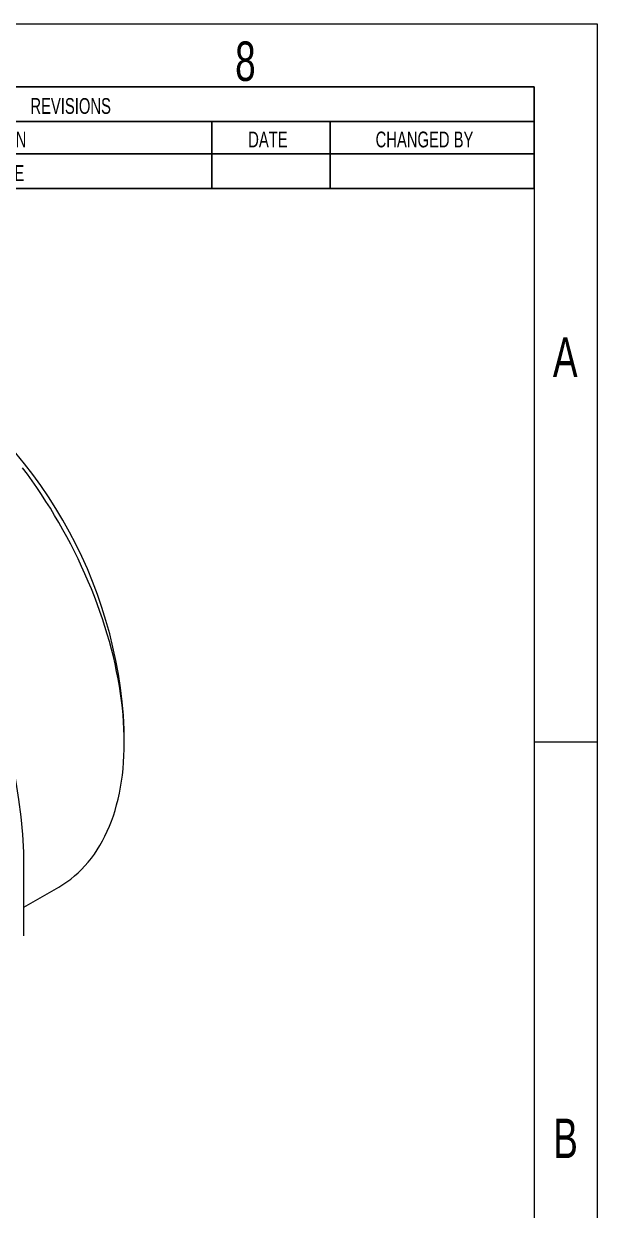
# Model space of a CAD drawing. Header units: millimetres. Extents: x -56 to 182, y 0 to 146.
# Drawn here: x 37.97 to 41.6, y 21.78 to 29.3 of the extents above; entities that cross this region are included whole.
import ezdxf

# ---------------------------------------------------------------- set-up
doc = ezdxf.new("R2010")
doc.units = ezdxf.units.MM
doc.layers.add('FORMAT', color=7, linetype='Continuous')
doc.layers.add('SLD-0', color=7, linetype='Continuous')
doc.styles.add('SLDTEXTSTYLE0', font='TXT', dxfattribs={"width": 0.7})

# ---------------------------------------------------------------- blocks, each defined once
blk = doc.blocks.new('SW_NOTE_0')
at = {"layer": 'FORMAT', "color": 0, "insert": (0, 0.0645), "char_height": 0.05, "attachment_point": 1, "style": 'SLDTEXTSTYLE0'}
blk.add_mtext('REVISIONS', dxfattribs=at)
blk = doc.blocks.new('SW_NOTE_0_1')
at = {"layer": 'FORMAT', "color": 0, "insert": (0, 0.0645), "char_height": 0.05, "attachment_point": 1, "style": 'SLDTEXTSTYLE0'}
blk.add_mtext('ZONE', dxfattribs=at)
blk = doc.blocks.new('SW_NOTE_0_2')
at = {"layer": 'FORMAT', "color": 0, "insert": (0, 0.0645), "char_height": 0.05, "attachment_point": 1, "style": 'SLDTEXTSTYLE0'}
blk.add_mtext('REV.', dxfattribs=at)
blk = doc.blocks.new('SW_NOTE_0_3')
at = {"layer": 'FORMAT', "color": 0, "insert": (0, 0.0645), "char_height": 0.05, "attachment_point": 1, "style": 'SLDTEXTSTYLE0'}
blk.add_mtext('DESCRIPTION', dxfattribs=at)
blk = doc.blocks.new('SW_NOTE_0_4')
at = {"layer": 'FORMAT', "color": 0, "insert": (0, 0.0645), "char_height": 0.05, "attachment_point": 1, "style": 'SLDTEXTSTYLE0'}
blk.add_mtext('DATE', dxfattribs=at)
blk = doc.blocks.new('SW_NOTE_0_5')
at = {"layer": 'FORMAT', "color": 0, "insert": (0, 0.0645), "char_height": 0.05, "attachment_point": 1, "style": 'SLDTEXTSTYLE0'}
blk.add_mtext('CHANGED BY', dxfattribs=at)
blk = doc.blocks.new('SW_NOTE_0_6')
at = {"layer": 'FORMAT', "color": 0, "insert": (0, 0.0645), "char_height": 0.05, "attachment_point": 1, "style": 'SLDTEXTSTYLE0'}
blk.add_mtext('#', dxfattribs=at)
blk = doc.blocks.new('SW_NOTE_0_7')
at = {"layer": 'FORMAT', "color": 0, "insert": (0, 0.0645), "char_height": 0.05, "attachment_point": 1, "style": 'SLDTEXTSTYLE0'}
blk.add_mtext('FIRST ISSUE', dxfattribs=at)
blk = doc.blocks.new('SW_TABLEANNOTATION_0')
at = {"layer": 'FORMAT'}
for p, q in [((0, 0), (0, -0.11)), ((0, 0), (0.24, 0)), ((0, 0), (0, -0.3225)), ((2.9, 0), (0, 0)), ((0.24, 0), (0.43, 0)), ((0.43, 0), (1.88, 0)), ((1.88, 0), (2.255, 0)), ((2.255, 0), (2.9, 0)), ((2.9, 0), (2.9, -0.11)), ((2.9, -0.3225), (2.9, 0)), ((0, -0.11), (0, -0.2125)), ((0, -0.11), (0.24, -0.11)), ((0.24, -0.11), (0.24, -0.2125)), ((0.24, -0.11), (0.43, -0.11)), ((0.43, -0.11), (0.43, -0.2125)), ((0.43, -0.11), (1.88, -0.11)), ((1.88, -0.11), (1.88, -0.2125)), ((1.88, -0.11), (2.255, -0.11)), ((2.255, -0.11), (2.255, -0.2125)), ((2.255, -0.11), (2.9, -0.11)), ((2.9, -0.11), (2.9, -0.2125)), ((0, -0.2125), (0.24, -0.2125)), ((0, -0.2125), (0, -0.3225)), ((0.24, -0.2125), (0.43, -0.2125)), ((0.24, -0.2125), (0.24, -0.3225)), ((0.43, -0.2125), (1.88, -0.2125)), ((0.43, -0.2125), (0.43, -0.3225)), ((1.88, -0.2125), (2.255, -0.2125)), ((1.88, -0.2125), (1.88, -0.3225)), ((2.255, -0.2125), (2.9, -0.2125)), ((2.255, -0.2125), (2.255, -0.3225)), ((2.9, -0.2125), (2.9, -0.3225)), ((0, -0.3225), (0.24, -0.3225)), ((0, -0.3225), (2.9, -0.3225)), ((0.24, -0.3225), (0.43, -0.3225)), ((0.43, -0.3225), (1.88, -0.3225)), ((1.88, -0.3225), (2.255, -0.3225)), ((2.255, -0.3225), (2.9, -0.3225))]:
    blk.add_line(p, q, dxfattribs=at)
at = {"layer": 'FORMAT', "color": 7}
for name, p in [('SW_NOTE_0', (1.3057, -0.1)), ('SW_NOTE_0_1', (0.0445, -0.2062)), ('SW_NOTE_0_2', (0.2733, -0.2062)), ('SW_NOTE_0_3', (0.9731, -0.2062)), ('SW_NOTE_0_4', (1.9952, -0.2062)), ('SW_NOTE_0_5', (2.3984, -0.2062)), ('SW_NOTE_0_6', (0.3184, -0.3125)), ('SW_NOTE_0_7', (0.9974, -0.3125))]:
    blk.add_blockref(name, p, dxfattribs=at)

msp = doc.modelspace()

# ---------------------------------------------------------------- linework, layer by layer
at = {"layer": 'FORMAT', "linetype": 'Continuous', "lineweight": 18}
for p, q in [((0.4, 29.3), (41.6, 29.3)), ((41.6, 29.3), (41.6, 0.4)), ((0.8, 28.9), (41.2, 28.9)), ((41.2, 28.9), (41.2, 0.8)), ((41.2, 24.75), (41.6, 24.75))]:
    msp.add_line(p, q, dxfattribs=at)
at = {"layer": 'SLD-0', "color": 7, "linetype": 'Continuous', "lineweight": 18}
for p, q in [((37.9925, 26.4457), (37.9617, 26.4872)), ((38.0228, 26.4036), (37.9925, 26.4457)), ((38.0524, 26.3609), (38.0228, 26.4036)), ((38.0815, 26.3176), (38.0524, 26.3609)), ((38.11, 26.2738), (38.0815, 26.3176)), ((38.1378, 26.2296), (38.11, 26.2738)), ((38.165, 26.1849), (38.1378, 26.2296)), ((38.1915, 26.1397), (38.165, 26.1849)), ((38.2173, 26.0942), (38.1915, 26.1397)), ((38.2425, 26.0483), (38.2173, 26.0942)), ((38.2669, 26.002), (38.2425, 26.0483)), ((38.2905, 25.9555), (38.2669, 26.002)), ((38.3135, 25.9087), (38.2905, 25.9555)), ((38.3356, 25.8617), (38.3135, 25.9087)), ((38.357, 25.8144), (38.3356, 25.8617)), ((38.3776, 25.767), (38.357, 25.8144)), ((38.3973, 25.7194), (38.3776, 25.767)), ((38.4162, 25.6717), (38.3973, 25.7194)), ((38.4343, 25.624), (38.4162, 25.6717)), ((38.4516, 25.5762), (38.4343, 25.624)), ((38.4679, 25.5284), (38.4516, 25.5762)), ((38.4834, 25.4806), (38.4679, 25.5284)), ((38.4981, 25.4329), (38.4834, 25.4806)), ((38.5118, 25.3853), (38.4981, 25.4329)), ((38.5246, 25.3378), (38.5118, 25.3853)), ((38.5365, 25.2904), (38.5246, 25.3378)), ((38.5475, 25.2433), (38.5365, 25.2904)), ((38.5575, 25.1963), (38.5475, 25.2433)), ((38.5666, 25.1496), (38.5575, 25.1963)), ((38.5748, 25.1032), (38.5666, 25.1496)), ((38.582, 25.0571), (38.5748, 25.1032)), ((38.5883, 25.0114), (38.582, 25.0571)), ((38.5936, 24.966), (38.5883, 25.0114)), ((38.598, 24.921), (38.5936, 24.966)), ((38.6014, 24.8765), (38.598, 24.921)), ((38.6038, 24.8324), (38.6014, 24.8765)), ((38.6052, 24.7889), (38.6038, 24.8324)), ((38.6057, 24.7458), (38.6057, 24.8275)), ((38.6057, 24.7458), (38.6052, 24.7889)), ((38.6052, 24.7034), (38.6057, 24.7458)), ((38.6014, 24.6202), (38.6038, 24.6615)), ((38.6038, 24.6615), (38.6052, 24.7034)), ((38.598, 24.5796), (38.6014, 24.6202)), ((38.5883, 24.5004), (38.5936, 24.5397)), ((38.5936, 24.5397), (38.598, 24.5796)), ((38.5748, 24.4241), (38.582, 24.4619)), ((38.582, 24.4619), (38.5883, 24.5004)), ((38.5575, 24.351), (38.5666, 24.3872)), ((38.5666, 24.3872), (38.5748, 24.4241)), ((38.5365, 24.2811), (38.5475, 24.3156)), ((38.5475, 24.3156), (38.5575, 24.351)), ((38.4981, 24.183), (38.5118, 24.2148)), ((38.5118, 24.2148), (38.5246, 24.2475)), ((38.5246, 24.2475), (38.5365, 24.2811)), ((38.4679, 24.1223), (38.4834, 24.1522)), ((38.4834, 24.1522), (38.4981, 24.183)), ((38.4162, 24.0387), (38.4343, 24.0655)), ((38.4343, 24.0655), (38.4516, 24.0934)), ((38.4516, 24.0934), (38.4679, 24.1223)), ((37.9693, 23.5212), (37.9693, 24.0519)), ((38.357, 23.9644), (38.3776, 23.9881)), ((38.3776, 23.9881), (38.3973, 24.0129)), ((38.3973, 24.0129), (38.4162, 24.0387)), ((38.2905, 23.9), (38.3135, 23.9204)), ((38.3135, 23.9204), (38.3356, 23.9418)), ((38.3356, 23.9418), (38.357, 23.9644)), ((38.1915, 23.8302), (38.2173, 23.8459)), ((38.2173, 23.8459), (38.2425, 23.8628)), ((38.2425, 23.8628), (38.2669, 23.8808)), ((38.2669, 23.8808), (38.2905, 23.9)), ((37.9693, 23.7019), (38.1914, 23.8301)), ((38.1914, 23.8301), (38.1915, 23.8302))]:
    msp.add_line(p, q, dxfattribs=at)
for centre, radius in [((35.6887, 24.6947), 2.92), ((34.2847, 23.8842), 3.6884)]:
    msp.add_arc(centre, radius, 2.60583, 57.38879, dxfattribs=at)

# ---------------------------------------------------------------- block references
at = {"color": 7, "linetype": 'Continuous', "xscale": 2, "yscale": 2, "zscale": 2}
msp.add_blockref('SW_TABLEANNOTATION_0', (35.4, 28.9), dxfattribs=at)

# ---------------------------------------------------------------- texts
at = {"layer": 'FORMAT', "char_height": 0.25, "attachment_point": 2, "style": 'SLDTEXTSTYLE0'}
for s, insert in [('8', (39.3725, 29.1876)), ('A', (41.3974, 27.3126)), ('B', (41.3992, 22.3626))]:
    msp.add_mtext(s, dxfattribs=dict(at, insert=insert))

doc.saveas('drawing.dxf')
